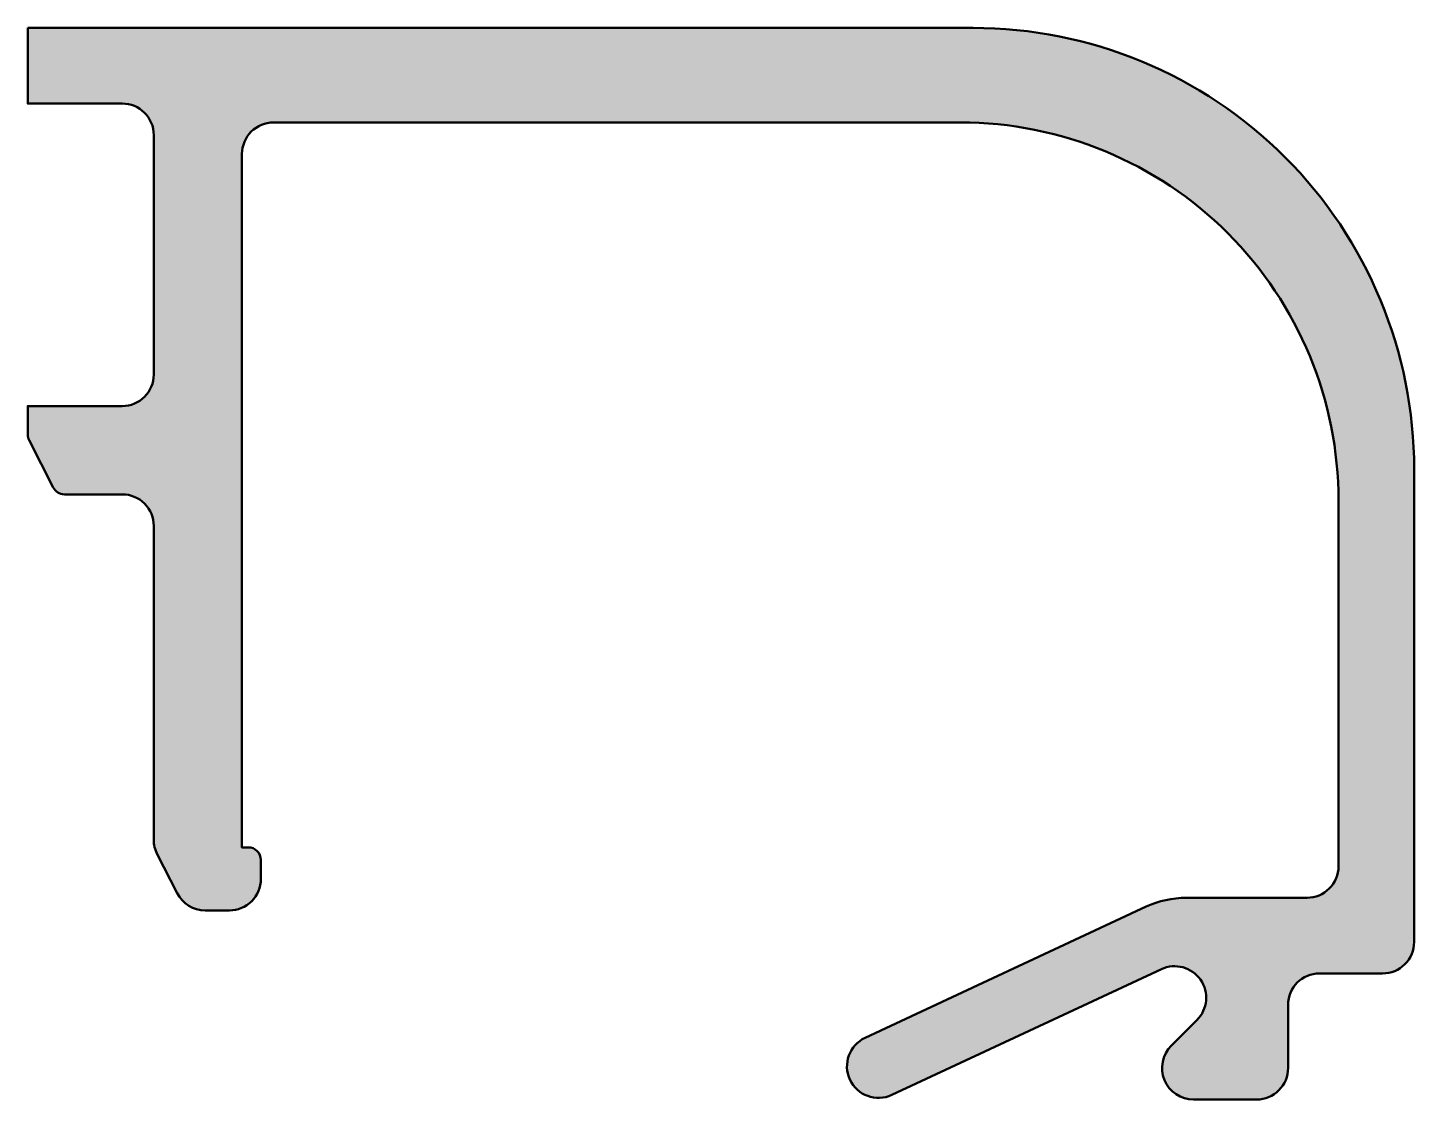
# Model space of a CAD drawing. Extents: x 0 to 22, y -17 to 0.
import ezdxf

# ---------------------------------------------------------------- set-up
doc = ezdxf.new("R2010")
doc.units = 0
doc.layers.add('0S-Alu contour', color=7, linetype='Continuous', lineweight=50)
doc.layers.add('0S-Alu hatch', color=252, linetype='Continuous', lineweight=25)

# ---------------------------------------------------------------- blocks, each defined once
blk = doc.blocks.new('306690__6F90525F_F893_4C18_A06B_99C7863728D5_')
at = {"layer": '0S-Alu hatch'}
h = blk.add_hatch(color=256, dxfattribs=at)
edge = h.paths.add_edge_path()
edge.add_line((-0.0004191894549876, 5.4687501688e-05), (-0.0004191894549876, -1.199896454811096))
edge.add_line((-0.0004191894549876, -1.199896454811096), (1.499580860137939, -1.199896454811096))
edge.add_ellipse((1.499475511139241, -1.700001803809794), major_axis=(-0.5001053600947715, 0), ratio=1, start_angle=180.0120695627968, end_angle=269.9879304372086, ccw=False)
edge.add_line((1.99958086013794, -1.699896454811049), (1.999580860137939, -5.499945163726807))
edge.add_ellipse((1.49949828228553, -5.499862585874394), major_axis=(-0.500082584670385, 0), ratio=1, start_angle=90.0094611621953, end_angle=179.9905388378052, ccw=False)
edge.add_line((1.499580860137918, -5.999945163726803), (-0.0004191894549876, -5.999945163726808))
edge.add_line((-0.0004191894549876, -5.999945163726808), (-0.0004191894549876, -6.451935682817925))
edge.add_arc((0.1995808105450176, -6.451935682817927), 0.2000000000000052, 180, 207.0009853095238)
edge.add_line((0.0213810671791113, -6.542736847261601), (0.402512013912201, -7.290716648101805))
edge.add_arc((0.5807384388240524, -7.199859226494973), 0.2000493179141111, 207.0118721127566, 269.9923652589248)
edge.add_line((0.5807117819785919, -7.399908542633053), (1.49958086013794, -7.399908542633055))
edge.add_ellipse((1.499636106607393, -7.899853296163599), major_axis=(-0.4999447565830535, 0), ratio=1, start_angle=179.9936685214164, end_angle=270.0063314786233, ccw=False)
edge.add_line((1.999580860137937, -7.899908542632707), (1.999580860137939, -12.87988393080851))
edge.add_arc((2.499580860137964, -12.8798839308085), 0.5000000000000254, 180, 207.0010768576156)
edge.add_line((2.054081864432555, -13.10688755374324), (2.369995594024659, -13.72687435150146))
edge.add_arc((2.815427467306082, -13.50000567508335), 0.4998789354180755, 206.9907882833202, 270.0081794154195)
edge.add_line((2.815498828887914, -13.99988460540771), (3.199570178985599, -13.99988460540771))
edge.add_arc((3.199625425455048, -13.49993985187716), 0.4999447565830571, 269.9936685213772, 360.0063314785836)
edge.add_line((3.699570178985596, -13.49988460540806), (3.699570178985596, -13.19989681243896))
edge.add_arc((3.499571227433437, -13.19988355738908), 0.1999989519914046, 359.9962026880651, 449.999426091348)
edge.add_line((3.499573230742056, -12.99988460540771), (3.399574756622314, -12.99988460540771))
edge.add_line((3.399574756622314, -12.99988460540771), (3.399574756622314, -1.999945282936096))
edge.add_ellipse((3.899519510152861, -1.999890036466643), major_axis=(-0.4999447565830561, 0), ratio=1, start_angle=-90.00633147858349, end_angle=0.0063314785836041665, ccw=False)
edge.add_line((3.899574756621967, -1.499945282936096), (14.79954528808593, -1.499945282936096))
edge.add_ellipse((14.79963364737009, -7.499849293707892), major_axis=(-5.999904011422421, 0), ratio=1, start_angle=179.9996673469539, end_angle=270.00084378250943, ccw=False)
edge.add_line((20.7995376586914, -7.499884128496146), (20.79953765869141, -13.29987239837646))
edge.add_ellipse((20.2995982469146, -13.29993298659965), major_axis=(-0.4999394154481819, 0), ratio=1, start_angle=89.9930562596665, end_angle=180.0069437403344, ccw=False)
edge.add_line((20.29953765869145, -13.79987239837646), (18.38356277195311, -13.79987239837646))
edge.add_arc((18.38356277195312, -15.29987239837646), 1.500000000000001, 90.00000000000028, 115.0002956944275)
edge.add_line((17.74962836338447, -13.94041398943828), (13.28824615478515, -16.02081871032714))
edge.add_arc((13.4995537300407, -16.47397420476698), 0.5000007935007612, 114.9997609114547, 294.9997483636147)
edge.add_line((13.71086120605469, -16.9271297454834), (17.98823547363281, -14.93250179290772))
edge.add_ellipse((18.19950494191099, -15.38570553340137), major_axis=(-0.5000284178164084, 0), ratio=1, start_angle=135.0023545383304, end_angle=294.99346719043524, ccw=False)
edge.add_line((18.55309295654297, -15.73926448822021), (18.14598846435547, -16.1463680267334))
edge.add_arc((18.49949335993717, -16.49991938281304), 0.4999642713094432, 134.9962351079767, 270.0056012221407)
edge.add_line((18.49954223632851, -16.99988365173341), (19.49954223632812, -16.9998836517334))
edge.add_arc((19.49959748279758, -16.49993889820285), 0.4999447565830518, 269.9936685213762, 360.0063314785836)
edge.add_line((19.99954223632812, -16.49988365173374), (19.99954223632812, -15.49988460540771))
edge.add_ellipse((20.4996024873182, -15.4999448563978), major_axis=(-0.5000602546198188, 0), ratio=1, start_angle=270.0069034229621, end_angle=359.99309657703714, ccw=False)
edge.add_line((20.49954223632825, -14.99988460540772), (21.49953460693359, -14.99988460540771))
edge.add_arc((21.49958985340305, -14.49993985187717), 0.4999447565830589, 269.9936685213766, 360.0063314785836)
edge.add_line((21.9995346069336, -14.49988460540806), (21.99953460693359, -6.999884128570555))
edge.add_arc((14.99961513654166, -6.999864782612664), 6.999919470418658, 359.9998416508801, 450.0005342556384)
edge.add_line((14.99954986565299, 5.46875016827e-05), (-0.0004191894549876, 5.4687501688e-05))
at = {"layer": '0S-Alu contour', "color": 7}
for points in [[(-0.0004191894549876, 5.4687501688e-05), (-0.0004191894549876, -1.199896454811096), (1.499580860137939, -1.199896454811096)], [(14.99954986565299, 5.46875016827e-05), (-0.0004191894549876, 5.4687501688e-05)], [(3.899574756621967, -1.499945282936096), (14.79954528808593, -1.499945282936096)], [(1.99958086013794, -1.699896454811049), (1.999580860137939, -5.499945163726807)], [(3.499573230742056, -12.99988460540771), (3.399574756622314, -12.99988460540771), (3.399574756622314, -1.999945282936096)], [(1.499580860137918, -5.999945163726803), (-0.0004191894549876, -5.999945163726808), (-0.0004191894549876, -6.451935682817925)], [(0.0213810671791113, -6.542736847261601), (0.402512013912201, -7.290716648101805)], [(21.9995346069336, -14.49988460540806), (21.99953460693359, -6.999884128570555)], [(0.5807117819785919, -7.399908542633053), (1.49958086013794, -7.399908542633055)], [(20.7995376586914, -7.499884128496146), (20.79953765869141, -13.29987239837646)], [(1.999580860137937, -7.899908542632707), (1.999580860137939, -12.87988393080851)], [(2.054081864432555, -13.10688755374324), (2.369995594024659, -13.72687435150146)], [(3.699570178985596, -13.49988460540806), (3.699570178985596, -13.19989681243896)], [(20.29953765869145, -13.79987239837646), (18.38356277195311, -13.79987239837646)], [(2.815498828887914, -13.99988460540771), (3.199570178985599, -13.99988460540771)], [(17.74962836338447, -13.94041398943828), (13.28824615478515, -16.02081871032714)], [(13.71086120605469, -16.9271297454834), (17.98823547363281, -14.93250179290772)], [(20.49954223632825, -14.99988460540772), (21.49953460693359, -14.99988460540771)], [(19.99954223632812, -16.49988365173374), (19.99954223632812, -15.49988460540771)], [(18.55309295654297, -15.73926448822021), (18.14598846435547, -16.1463680267334)], [(18.49954223632851, -16.99988365173341), (19.49954223632812, -16.9998836517334)]]:
    blk.add_lwpolyline(points, dxfattribs=at)
for centre, radius, start, end in [((14.99961513654166, -6.999864782612664), 6.999919470418658, 359.9998416508801, 90.00053425563844), ((0.1995808105450176, -6.451935682817927), 0.2000000000000052, 180, 207.0009853095238), ((0.5807384388240524, -7.199859226494973), 0.2000493179141111, 207.0118721127566, 269.9923652589248), ((2.499580860137964, -12.8798839308085), 0.5000000000000254, 180, 207.0010768576156), ((3.499571227433437, -13.19988355738908), 0.1999989519914046, 359.9962026880651, 89.99942609134803), ((3.199625425455048, -13.49993985187716), 0.4999447565830571, 269.9936685213772, 0.0063314785836542), ((2.815427467306082, -13.50000567508335), 0.4998789354180755, 206.9907882833202, 270.0081794154195), ((18.38356277195312, -15.29987239837646), 1.500000000000001, 90.00000000000028, 115.0002956944275), ((21.49958985340305, -14.49993985187717), 0.4999447565830589, 269.9936685213766, 0.0063314785836542), ((13.4995537300407, -16.47397420476698), 0.5000007935007612, 114.9997609114547, 294.9997483636147), ((18.49949335993717, -16.49991938281304), 0.4999642713094432, 134.9962351079767, 270.0056012221407), ((19.49959748279758, -16.49993889820285), 0.4999447565830518, 269.9936685213762, 0.0063314785836542)]:
    blk.add_arc(centre, radius, start, end, dxfattribs=at)
at = {"layer": '0S-Alu contour', "color": 7, "extrusion": (0, 0, -1)}
for centre, radius, start, end in [((-1.499475511139241, -1.700001803809794), 0.5001053600947715, 90.0120695627914, 179.9879304372032), ((-3.899519510152861, -1.999890036466643), 0.4999447565830562, 359.9936685214164, 90.0063314785835), ((-14.79963364737009, -7.499849293707892), 5.999904011422421, 89.99915621749055, 180.0003326530462), ((-1.49949828228553, -5.499862585874394), 0.500082584670385, 180.0094611621948, 269.9905388378047), ((-1.499636106607393, -7.899853296163599), 0.4999447565830536, 89.99366852137673, 180.0063314785836), ((-20.2995982469146, -13.29993298659965), 0.4999394154481819, 179.9930562596656, 270.0069437403335), ((-18.19950494191099, -15.38570553340137), 0.5000284178164084, 65.00653280956476, 224.9976454616696), ((-20.4996024873182, -15.4999448563978), 0.5000602546198188, 0.0069034229628491, 89.99309657703787)]:
    blk.add_arc(centre, radius, start, end, dxfattribs=at)
blk = doc.blocks.new('306690__AC24B31D_8238_41D1_B6D2_4482A7BE70B2_')
at = {"layer": '0S-Alu contour', "color": 7}
blk.add_blockref('306690__6F90525F_F893_4C18_A06B_99C7863728D5_', (0, 0), dxfattribs=at)

msp = doc.modelspace()

# ---------------------------------------------------------------- block references
at = {"layer": '0S-Alu contour', "color": 7}
msp.add_blockref('306690__AC24B31D_8238_41D1_B6D2_4482A7BE70B2_', (0, 0), dxfattribs=at)

doc.saveas('drawing.dxf')
